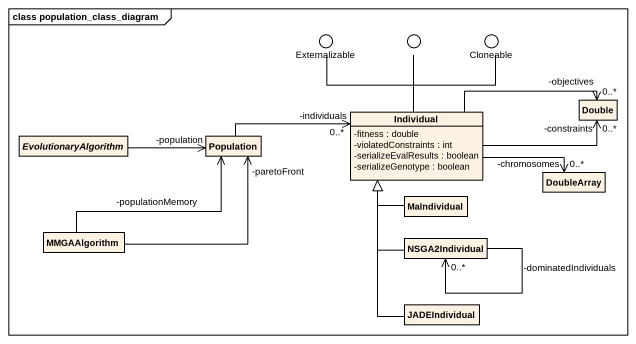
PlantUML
@startuml
mainframe class population_class_diagram
allowmixing
hide circle
hide empty members
skinparam classAttributeIconSize 0
() Externalizable
() " " as lollipop1
() Cloneable
class Double
abstract class EvolutionaryAlgorithm
class Population
class Individual {
  -fitness : double
  -violatedConstraints : int
  -serializeEvalResults : boolean
  -serializeGenotype : boolean
}
class DoubleArray
class MaIndividual
class MMGAAlgorithm
class NSGA2Individual
class JADEIndividual
Double "-objectives\n0..*" <-left- Individual
Double "-constraints\n0..*" <-left- Individual
Population "-population" <-left- EvolutionaryAlgorithm
Population "-paretoFront" <-- MMGAAlgorithm
Population "-populationMemory" <-- MMGAAlgorithm
Individual -up- Externalizable
Individual -up- lollipop1
Individual -up- Cloneable
Individual "-individuals\n0..*" <-left- Population
DoubleArray "-chromosomes\n0..*" <-left- Individual
MaIndividual -up-|> Individual
NSGA2Individual -up-|> Individual
NSGA2Individual "-dominatedIndividuals\n0..*" <-- NSGA2Individual
JADEIndividual -up-|> Individual
@enduml
